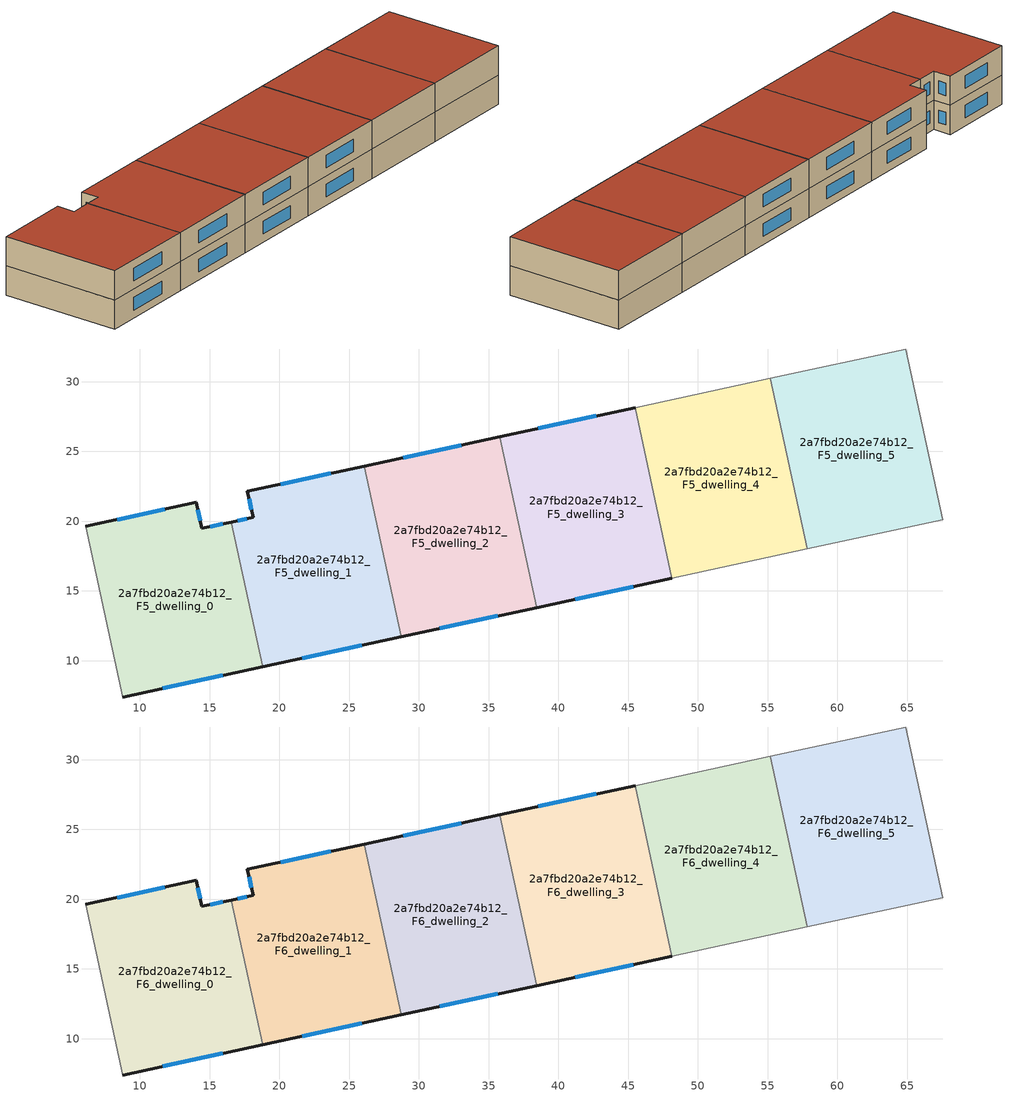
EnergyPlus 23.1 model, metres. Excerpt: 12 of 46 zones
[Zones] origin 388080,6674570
2a7fbd20a2e74b12_F5_dwelling_0
 floor to 2a7fbd20a2e74b12_F4_dwelling_0 (EU_floor_Construction): 16.55,19.94 18.8,9.57 8.78,7.4 6.13,19.63 14.04,21.34 14.44,19.48 z15
 wall outside (EU_wall_Construction): 16.55,19.94 14.44,19.48 14.04,21.34 6.13,19.63 / 8.78,7.4 18.8,9.57 z15:18
 wall to 2a7fbd20a2e74b12_F5_dwelling_1 (EU_wall_Construction): 18.8,9.57 16.55,19.94 z15:18
 wall adiabatic (EU_wall_Construction): 6.13,19.63 8.78,7.4 z15:18
 window (EU_Window_Construction): 14.33,20.01 14.15,20.81 / 15.95,19.81 15.04,19.61 / 11.64,8.02 15.93,8.95 / 11.78,20.85 8.39,20.12 z15.86:17.14
2a7fbd20a2e74b12_F5_dwelling_1
 floor to 2a7fbd20a2e74b12_F4_dwelling_1 (EU_floor_Construction): 26.09,23.95 28.74,11.71 18.8,9.57 16.55,19.94 18.12,20.28 17.71,22.14 z15
 wall outside (EU_wall_Construction): 18.8,9.57 28.74,11.71 / 26.09,23.95 17.71,22.14 18.12,20.28 16.55,19.94 z15:18
 wall to 2a7fbd20a2e74b12_F5_dwelling_2 (EU_wall_Construction): 28.74,11.71 26.09,23.95 z15:18
 window (EU_Window_Construction): 21.64,10.18 25.9,11.1 / 17.67,20.18 17,20.04 / 17.83,21.61 18,20.81 / 23.7,23.43 20.11,22.65 z15.86:17.14
2a7fbd20a2e74b12_F5_dwelling_2
 floor to 2a7fbd20a2e74b12_F4_dwelling_2 (EU_floor_Construction): 35.79,26.05 38.44,13.81 28.74,11.71 26.09,23.95 z15
 wall outside (EU_wall_Construction): 35.79,26.05 26.09,23.95 / 28.74,11.71 38.44,13.81 z15:18
 wall to 2a7fbd20a2e74b12_F5_dwelling_3 (EU_wall_Construction): 38.44,13.81 35.79,26.05 z15:18
 window (EU_Window_Construction): 33.02,25.45 28.86,24.55 / 31.51,12.31 35.67,13.21 z15.86:17.14
2a7fbd20a2e74b12_F5_dwelling_3
 floor to 2a7fbd20a2e74b12_F4_dwelling_3 (EU_floor_Construction): 45.49,28.15 48.14,15.91 38.44,13.81 35.79,26.05 z15
 wall outside (EU_wall_Construction): 45.49,28.15 35.79,26.05 / 38.44,13.81 48.14,15.91 z15:18
 wall to 2a7fbd20a2e74b12_F5_dwelling_4 (EU_wall_Construction): 48.14,15.91 45.49,28.15 z15:18
 window (EU_Window_Construction): 42.72,27.55 38.56,26.65 / 41.21,14.41 45.37,15.31 z15.86:17.14
2a7fbd20a2e74b12_F5_dwelling_4
 floor to 2a7fbd20a2e74b12_F4_dwelling_4 (EU_floor_Construction): 55.19,30.24 57.84,18.01 48.14,15.91 45.49,28.15 z15
 wall adiabatic (EU_wall_Construction): 55.19,30.24 45.49,28.15 / 48.14,15.91 57.84,18.01 z15:18
 wall to 2a7fbd20a2e74b12_F5_dwelling_5 (EU_wall_Construction): 57.84,18.01 55.19,30.24 z15:18
2a7fbd20a2e74b12_F5_dwelling_5
 floor to 2a7fbd20a2e74b12_F4_dwelling_5 (EU_floor_Construction): 64.9,32.34 67.54,20.11 57.84,18.01 55.19,30.24 z15
 wall adiabatic (EU_wall_Construction): 57.84,18.01 67.54,20.11 64.9,32.34 55.19,30.24 z15:18
2a7fbd20a2e74b12_F6_dwelling_0
 floor to 2a7fbd20a2e74b12_F5_dwelling_0 (EU_floor_Construction): 16.55,19.94 18.8,9.57 8.78,7.4 6.13,19.63 14.04,21.34 14.44,19.48 z18
 wall outside (EU_wall_Construction): 16.55,19.94 14.44,19.48 14.04,21.34 6.13,19.63 / 8.78,7.4 18.8,9.57 z18:21
 wall to 2a7fbd20a2e74b12_F6_dwelling_1 (EU_wall_Construction): 18.8,9.57 16.55,19.94 z18:21
 wall adiabatic (EU_wall_Construction): 6.13,19.63 8.78,7.4 z18:21
 window (EU_Window_Construction): 14.33,20.01 14.15,20.81 / 15.95,19.81 15.04,19.61 / 11.64,8.02 15.93,8.95 / 11.78,20.85 8.39,20.12 z18.86:20.14
 roof outside (EU_roof_Construction): 18.8,9.57 16.55,19.94 14.44,19.48 14.04,21.34 6.13,19.63 8.78,7.4 z21
2a7fbd20a2e74b12_F6_dwelling_1
 floor to 2a7fbd20a2e74b12_F5_dwelling_1 (EU_floor_Construction): 26.09,23.95 28.74,11.71 18.8,9.57 16.55,19.94 18.12,20.28 17.71,22.14 z18
 wall outside (EU_wall_Construction): 18.8,9.57 28.74,11.71 / 26.09,23.95 17.71,22.14 18.12,20.28 16.55,19.94 z18:21
 wall to 2a7fbd20a2e74b12_F6_dwelling_2 (EU_wall_Construction): 28.74,11.71 26.09,23.95 z18:21
 window (EU_Window_Construction): 21.64,10.18 25.9,11.1 / 17.67,20.18 17,20.04 / 17.83,21.61 18,20.81 / 23.7,23.43 20.11,22.65 z18.86:20.14
 roof outside (EU_roof_Construction): 28.74,11.71 26.09,23.95 17.71,22.14 18.12,20.28 16.55,19.94 18.8,9.57 z21
2a7fbd20a2e74b12_F6_dwelling_2
 floor to 2a7fbd20a2e74b12_F5_dwelling_2 (EU_floor_Construction): 35.79,26.05 38.44,13.81 28.74,11.71 26.09,23.95 z18
 wall outside (EU_wall_Construction): 35.79,26.05 26.09,23.95 / 28.74,11.71 38.44,13.81 z18:21
 wall to 2a7fbd20a2e74b12_F6_dwelling_3 (EU_wall_Construction): 38.44,13.81 35.79,26.05 z18:21
 window (EU_Window_Construction): 33.02,25.45 28.86,24.55 / 31.51,12.31 35.67,13.21 z18.86:20.14
 roof outside (EU_roof_Construction): 38.44,13.81 35.79,26.05 26.09,23.95 28.74,11.71 z21
2a7fbd20a2e74b12_F6_dwelling_3
 floor to 2a7fbd20a2e74b12_F5_dwelling_3 (EU_floor_Construction): 45.49,28.15 48.14,15.91 38.44,13.81 35.79,26.05 z18
 wall outside (EU_wall_Construction): 45.49,28.15 35.79,26.05 / 38.44,13.81 48.14,15.91 z18:21
 wall to 2a7fbd20a2e74b12_F6_dwelling_4 (EU_wall_Construction): 48.14,15.91 45.49,28.15 z18:21
 window (EU_Window_Construction): 42.72,27.55 38.56,26.65 / 41.21,14.41 45.37,15.31 z18.86:20.14
 roof outside (EU_roof_Construction): 48.14,15.91 45.49,28.15 35.79,26.05 38.44,13.81 z21
2a7fbd20a2e74b12_F6_dwelling_4
 floor to 2a7fbd20a2e74b12_F5_dwelling_4 (EU_floor_Construction): 55.19,30.24 57.84,18.01 48.14,15.91 45.49,28.15 z18
 wall adiabatic (EU_wall_Construction): 55.19,30.24 45.49,28.15 / 48.14,15.91 57.84,18.01 z18:21
 wall to 2a7fbd20a2e74b12_F6_dwelling_5 (EU_wall_Construction): 57.84,18.01 55.19,30.24 z18:21
 roof outside (EU_roof_Construction): 57.84,18.01 55.19,30.24 45.49,28.15 48.14,15.91 z21
2a7fbd20a2e74b12_F6_dwelling_5
 floor to 2a7fbd20a2e74b12_F5_dwelling_5 (EU_floor_Construction): 64.9,32.34 67.54,20.11 57.84,18.01 55.19,30.24 z18
 wall adiabatic (EU_wall_Construction): 57.84,18.01 67.54,20.11 64.9,32.34 55.19,30.24 z18:21
 roof outside (EU_roof_Construction): 67.54,20.11 64.9,32.34 55.19,30.24 57.84,18.01 z21
[Building]
EU S2 Campaign: North Axis=0; Terrain=City; Solar Distribution=FullExterior
[Site:Location]
Helsinki-Vantaa.AP: Latitude=60.317; Longitude=24.963; Time Zone=2; Elevation=54.6
[SizingPeriod:WeatherFileDays]
AnnualSizingPeriod: Begin Month=1; Begin Day of Month=1; End Month=12; End Day of Month=31; Day of Week for Start Day=Monday; Use Weather File Daylight Saving Period=No; Use Weather File Rain and Snow Indicators=No
[MATERIAL]
EU_InternalMass_Material: Roughness=MediumRough; Thickness=0.1; Conductivity=1; Density=1800; Specific Heat=900; Thermal Absorptance=0.9; Solar Absorptance=0.7; Visible Absorptance=0.7
[MATERIAL:NOMASS] Roughness=MediumRough; Thermal Absorptance=0.9; Solar Absorptance=0.7; Visible Absorptance=0.7
Name | Thermal Resistance
EU_wall_NoMass | 5.91765
EU_roof_NoMass | 11.1778
EU_floor_NoMass | 6.2875
[WINDOWMATERIAL:SIMPLEGLAZINGSYSTEM]
EU_Window_SimpleGlazing: UFactor=0.994035; Solar Heat Gain Coefficient=0.7; Visible Transmittance=0.7
[CONSTRUCTION]
EU_wall_Construction: EU_wall_NoMass
EU_roof_Construction: EU_roof_NoMass
EU_floor_Construction: EU_floor_NoMass
EU_Window_Construction: EU_Window_SimpleGlazing
EU_InternalMass_Construction: EU_InternalMass_Material
[ZONE] Type=1; Multiplier=1; Ceiling Height=autocalculate; Floor Area=autocalculate; Part of Total Floor Area=Yes
Name | Volume
2a7fbd20a2e74b12_F5_dwelling_0; 2a7fbd20a2e74b12_F6_dwelling_0 | 372.694
2a7fbd20a2e74b12_F5_dwelling_1; 2a7fbd20a2e74b12_F6_dwelling_1 | 372.716
2a7fbd20a2e74b12_F5_dwelling_2; 2a7fbd20a2e74b12_F6_dwelling_2 | 372.7
2a7fbd20a2e74b12_F5_dwelling_3; 2a7fbd20a2e74b12_F6_dwelling_3 | 372.746
2a7fbd20a2e74b12_F5_dwelling_4; 2a7fbd20a2e74b12_F6_dwelling_4 | 372.701
2a7fbd20a2e74b12_F5_dwelling_5; 2a7fbd20a2e74b12_F6_dwelling_5 | 372.699
[INTERNALMASS] Construction=EU_InternalMass_Construction
Name | Zone or ZoneList | Surface Area
2a7fbd20a2e74b12_F5_dwelling_0_EU_InternalMass | 2a7fbd20a2e74b12_F5_dwelling_0 | 124.231
2a7fbd20a2e74b12_F5_dwelling_1_EU_InternalMass | 2a7fbd20a2e74b12_F5_dwelling_1 | 124.239
2a7fbd20a2e74b12_F5_dwelling_2_EU_InternalMass | 2a7fbd20a2e74b12_F5_dwelling_2 | 124.233
2a7fbd20a2e74b12_F5_dwelling_3_EU_InternalMass | 2a7fbd20a2e74b12_F5_dwelling_3 | 124.248
2a7fbd20a2e74b12_F5_dwelling_4_EU_InternalMass | 2a7fbd20a2e74b12_F5_dwelling_4 | 124.233
2a7fbd20a2e74b12_F5_dwelling_5_EU_InternalMass | 2a7fbd20a2e74b12_F5_dwelling_5 | 124.233
2a7fbd20a2e74b12_F6_dwelling_0_EU_InternalMass | 2a7fbd20a2e74b12_F6_dwelling_0 | 124.231
2a7fbd20a2e74b12_F6_dwelling_1_EU_InternalMass | 2a7fbd20a2e74b12_F6_dwelling_1 | 124.239
2a7fbd20a2e74b12_F6_dwelling_2_EU_InternalMass | 2a7fbd20a2e74b12_F6_dwelling_2 | 124.233
2a7fbd20a2e74b12_F6_dwelling_3_EU_InternalMass | 2a7fbd20a2e74b12_F6_dwelling_3 | 124.248
2a7fbd20a2e74b12_F6_dwelling_4_EU_InternalMass | 2a7fbd20a2e74b12_F6_dwelling_4 | 124.233
2a7fbd20a2e74b12_F6_dwelling_5_EU_InternalMass | 2a7fbd20a2e74b12_F6_dwelling_5 | 124.233
[OTHEREQUIPMENT] Fuel Type=Electricity; Design Level Calculation Method=Watts/Area; Power per Zone Floor Area=1; Fraction Latent=0; Fraction Radiant=0; Fraction Lost=0; Carbon Dioxide Generation Rate=0; EndUse Subcategory=EU_Step8_InternalGains
Name | Zone or ZoneList or Space or SpaceList | Schedule
EU_Step8_InternalGain_2a7fbd20a2e74b12_F5_dwelling_0_f000 | 2a7fbd20a2e74b12_F5_dwelling_0 | EU_Step8_GainSchedule_2a7fbd20a2e74b12_F5_dwelling_0_f000
EU_Step8_InternalGain_2a7fbd20a2e74b12_F5_dwelling_1_f000 | 2a7fbd20a2e74b12_F5_dwelling_1 | EU_Step8_GainSchedule_2a7fbd20a2e74b12_F5_dwelling_1_f000
EU_Step8_InternalGain_2a7fbd20a2e74b12_F5_dwelling_2_f000 | 2a7fbd20a2e74b12_F5_dwelling_2 | EU_Step8_GainSchedule_2a7fbd20a2e74b12_F5_dwelling_2_f000
EU_Step8_InternalGain_2a7fbd20a2e74b12_F5_dwelling_3_f000 | 2a7fbd20a2e74b12_F5_dwelling_3 | EU_Step8_GainSchedule_2a7fbd20a2e74b12_F5_dwelling_3_f000
EU_Step8_InternalGain_2a7fbd20a2e74b12_F5_dwelling_4_f000 | 2a7fbd20a2e74b12_F5_dwelling_4 | EU_Step8_GainSchedule_2a7fbd20a2e74b12_F5_dwelling_4_f000
EU_Step8_InternalGain_2a7fbd20a2e74b12_F5_dwelling_5_f000 | 2a7fbd20a2e74b12_F5_dwelling_5 | EU_Step8_GainSchedule_2a7fbd20a2e74b12_F5_dwelling_5_f000
EU_Step8_InternalGain_2a7fbd20a2e74b12_F6_dwelling_0_f000 | 2a7fbd20a2e74b12_F6_dwelling_0 | EU_Step8_GainSchedule_2a7fbd20a2e74b12_F6_dwelling_0_f000
EU_Step8_InternalGain_2a7fbd20a2e74b12_F6_dwelling_1_f000 | 2a7fbd20a2e74b12_F6_dwelling_1 | EU_Step8_GainSchedule_2a7fbd20a2e74b12_F6_dwelling_1_f000
EU_Step8_InternalGain_2a7fbd20a2e74b12_F6_dwelling_2_f000 | 2a7fbd20a2e74b12_F6_dwelling_2 | EU_Step8_GainSchedule_2a7fbd20a2e74b12_F6_dwelling_2_f000
EU_Step8_InternalGain_2a7fbd20a2e74b12_F6_dwelling_3_f000 | 2a7fbd20a2e74b12_F6_dwelling_3 | EU_Step8_GainSchedule_2a7fbd20a2e74b12_F6_dwelling_3_f000
EU_Step8_InternalGain_2a7fbd20a2e74b12_F6_dwelling_4_f000 | 2a7fbd20a2e74b12_F6_dwelling_4 | EU_Step8_GainSchedule_2a7fbd20a2e74b12_F6_dwelling_4_f000
EU_Step8_InternalGain_2a7fbd20a2e74b12_F6_dwelling_5_f000 | 2a7fbd20a2e74b12_F6_dwelling_5 | EU_Step8_GainSchedule_2a7fbd20a2e74b12_F6_dwelling_5_f000
[ZONEVENTILATION:DESIGNFLOWRATE] Schedule=EU_AlwaysOn; Design Flow Rate Calculation Method=AirChanges/Hour; Air Changes per Hour=0.596421; Ventilation Type=Natural; Fan Pressure Rise=0; Fan Total Efficiency=1; Constant Term Coefficient=1; Temperature Term Coefficient=0; Velocity Term Coefficient=0; Velocity Squared Term Coefficient=0; Minimum Indoor Temperature=-100; Maximum Indoor Temperature=100; Delta Temperature=-100; Minimum Outdoor Temperature=-100; Maximum Outdoor Temperature=100; Maximum Wind Speed=40
Name | Zone or ZoneList or Space or SpaceList
EU_ConstantAir_2a7fbd20a2e74b12_F5_dwelling_0 | 2a7fbd20a2e74b12_F5_dwelling_0
EU_ConstantAir_2a7fbd20a2e74b12_F5_dwelling_1 | 2a7fbd20a2e74b12_F5_dwelling_1
EU_ConstantAir_2a7fbd20a2e74b12_F5_dwelling_2 | 2a7fbd20a2e74b12_F5_dwelling_2
EU_ConstantAir_2a7fbd20a2e74b12_F5_dwelling_3 | 2a7fbd20a2e74b12_F5_dwelling_3
EU_ConstantAir_2a7fbd20a2e74b12_F5_dwelling_4 | 2a7fbd20a2e74b12_F5_dwelling_4
EU_ConstantAir_2a7fbd20a2e74b12_F5_dwelling_5 | 2a7fbd20a2e74b12_F5_dwelling_5
EU_ConstantAir_2a7fbd20a2e74b12_F6_dwelling_0 | 2a7fbd20a2e74b12_F6_dwelling_0
EU_ConstantAir_2a7fbd20a2e74b12_F6_dwelling_1 | 2a7fbd20a2e74b12_F6_dwelling_1
EU_ConstantAir_2a7fbd20a2e74b12_F6_dwelling_2 | 2a7fbd20a2e74b12_F6_dwelling_2
EU_ConstantAir_2a7fbd20a2e74b12_F6_dwelling_3 | 2a7fbd20a2e74b12_F6_dwelling_3
EU_ConstantAir_2a7fbd20a2e74b12_F6_dwelling_4 | 2a7fbd20a2e74b12_F6_dwelling_4
EU_ConstantAir_2a7fbd20a2e74b12_F6_dwelling_5 | 2a7fbd20a2e74b12_F6_dwelling_5
[HVACTEMPLATE:THERMOSTAT] Constant Heating Setpoint=20; Constant Cooling Setpoint=50
EU_HeatOnly_2a7fbd20a2e74b12_F0_dwelling_0; EU_HeatOnly_2a7fbd20a2e74b12_F0_dwelling_1; EU_HeatOnly_2a7fbd20a2e74b12_F0_dwelling_2; EU_HeatOnly_2a7fbd20a2e74b12_F0_dwelling_3; EU_HeatOnly_2a7fbd20a2e74b12_F0_dwelling_4; EU_HeatOnly_2a7fbd20a2e74b12_F0_dwelling_5; EU_HeatOnly_2a7fbd20a2e74b12_F0_dwelling_6; EU_HeatOnly_2a7fbd20a2e74b12_F1_dwelling_0; EU_HeatOnly_2a7fbd20a2e74b12_F1_dwelling_1; EU_HeatOnly_2a7fbd20a2e74b12_F1_dwelling_2; EU_HeatOnly_2a7fbd20a2e74b12_F1_dwelling_3; EU_HeatOnly_2a7fbd20a2e74b12_F1_dwelling_4; EU_HeatOnly_2a7fbd20a2e74b12_F1_dwelling_5; EU_HeatOnly_2a7fbd20a2e74b12_F1_dwelling_6; EU_HeatOnly_2a7fbd20a2e74b12_F2_dwelling_0; EU_HeatOnly_2a7fbd20a2e74b12_F2_dwelling_1; EU_HeatOnly_2a7fbd20a2e74b12_F2_dwelling_2; EU_HeatOnly_2a7fbd20a2e74b12_F2_dwelling_3; EU_HeatOnly_2a7fbd20a2e74b12_F2_dwelling_4; EU_HeatOnly_2a7fbd20a2e74b12_F2_dwelling_5; EU_HeatOnly_2a7fbd20a2e74b12_F2_dwelling_6; EU_HeatOnly_2a7fbd20a2e74b12_F3_dwelling_0; EU_HeatOnly_2a7fbd20a2e74b12_F3_dwelling_1; EU_HeatOnly_2a7fbd20a2e74b12_F3_dwelling_2; EU_HeatOnly_2a7fbd20a2e74b12_F3_dwelling_3; EU_HeatOnly_2a7fbd20a2e74b12_F3_dwelling_4; EU_HeatOnly_2a7fbd20a2e74b12_F3_dwelling_5; EU_HeatOnly_2a7fbd20a2e74b12_F3_dwelling_6; EU_HeatOnly_2a7fbd20a2e74b12_F4_dwelling_0; EU_HeatOnly_2a7fbd20a2e74b12_F4_dwelling_1; EU_HeatOnly_2a7fbd20a2e74b12_F4_dwelling_2; EU_HeatOnly_2a7fbd20a2e74b12_F4_dwelling_3; EU_HeatOnly_2a7fbd20a2e74b12_F4_dwelling_4; EU_HeatOnly_2a7fbd20a2e74b12_F4_dwelling_5; EU_HeatOnly_2a7fbd20a2e74b12_F5_dwelling_0; EU_HeatOnly_2a7fbd20a2e74b12_F5_dwelling_1; EU_HeatOnly_2a7fbd20a2e74b12_F5_dwelling_2; EU_HeatOnly_2a7fbd20a2e74b12_F5_dwelling_3; EU_HeatOnly_2a7fbd20a2e74b12_F5_dwelling_4; EU_HeatOnly_2a7fbd20a2e74b12_F5_dwelling_5; EU_HeatOnly_2a7fbd20a2e74b12_F6_dwelling_0; EU_HeatOnly_2a7fbd20a2e74b12_F6_dwelling_1; EU_HeatOnly_2a7fbd20a2e74b12_F6_dwelling_2; EU_HeatOnly_2a7fbd20a2e74b12_F6_dwelling_3; EU_HeatOnly_2a7fbd20a2e74b12_F6_dwelling_4; EU_HeatOnly_2a7fbd20a2e74b12_F6_dwelling_5
[HVACTEMPLATE:ZONE:IDEALLOADSAIRSYSTEM] System Availability Schedule=EU_AlwaysOn; Maximum Heating Supply Air Temperature=50; Minimum Cooling Supply Air Temperature=13; Maximum Heating Supply Air Humidity Ratio=0.0156; Minimum Cooling Supply Air Humidity Ratio=0.0077; Heating Limit=NoLimit; Cooling Limit=NoLimit; Heating Availability Schedule=EU_AlwaysOn; Cooling Availability Schedule=EU_CoolingOff; Dehumidification Control Type=ConstantSensibleHeatRatio; Cooling Sensible Heat Ratio=0.7; Dehumidification Setpoint=60; Humidification Control Type=None; Humidification Setpoint=30; Outdoor Air Method=None; Outdoor Air Flow Rate per Person=0.00944; Outdoor Air Flow Rate per Zone Floor Area=0; Outdoor Air Flow Rate per Zone=0; Demand Controlled Ventilation Type=None; Outdoor Air Economizer Type=NoEconomizer; Heat Recovery Type=None; Sensible Heat Recovery Effectiveness=0.7; Latent Heat Recovery Effectiveness=0.65
Name | Template Thermostat
2a7fbd20a2e74b12_F5_dwelling_0 | EU_HeatOnly_2a7fbd20a2e74b12_F5_dwelling_0
2a7fbd20a2e74b12_F5_dwelling_1 | EU_HeatOnly_2a7fbd20a2e74b12_F5_dwelling_1
2a7fbd20a2e74b12_F5_dwelling_2 | EU_HeatOnly_2a7fbd20a2e74b12_F5_dwelling_2
2a7fbd20a2e74b12_F5_dwelling_3 | EU_HeatOnly_2a7fbd20a2e74b12_F5_dwelling_3
2a7fbd20a2e74b12_F5_dwelling_4 | EU_HeatOnly_2a7fbd20a2e74b12_F5_dwelling_4
2a7fbd20a2e74b12_F5_dwelling_5 | EU_HeatOnly_2a7fbd20a2e74b12_F5_dwelling_5
2a7fbd20a2e74b12_F6_dwelling_0 | EU_HeatOnly_2a7fbd20a2e74b12_F6_dwelling_0
2a7fbd20a2e74b12_F6_dwelling_1 | EU_HeatOnly_2a7fbd20a2e74b12_F6_dwelling_1
2a7fbd20a2e74b12_F6_dwelling_2 | EU_HeatOnly_2a7fbd20a2e74b12_F6_dwelling_2
2a7fbd20a2e74b12_F6_dwelling_3 | EU_HeatOnly_2a7fbd20a2e74b12_F6_dwelling_3
2a7fbd20a2e74b12_F6_dwelling_4 | EU_HeatOnly_2a7fbd20a2e74b12_F6_dwelling_4
2a7fbd20a2e74b12_F6_dwelling_5 | EU_HeatOnly_2a7fbd20a2e74b12_F6_dwelling_5
[SIZING:ZONE] Zone Cooling Design Supply Air Temperature Input Method=SupplyAirTemperature; Zone Cooling Design Supply Air Temperature=13; Zone Heating Design Supply Air Temperature Input Method=SupplyAirTemperature; Zone Heating Design Supply Air Temperature=50; Zone Cooling Design Supply Air Humidity Ratio=0.008; Zone Heating Design Supply Air Humidity Ratio=0.008; Cooling Design Air Flow Method=DesignDay; Cooling Design Air Flow Rate=0; Cooling Minimum Air Flow per Zone Floor Area=0.000762; Cooling Minimum Air Flow=0; Cooling Minimum Air Flow Fraction=0.2; Heating Design Air Flow Method=DesignDay; Heating Design Air Flow Rate=0; Heating Maximum Air Flow per Zone Floor Area=0.002032; Heating Maximum Air Flow=0.141576; Heating Maximum Air Flow Fraction=0.3; Account for Dedicated Outdoor Air System=No; Dedicated Outdoor Air System Control Strategy=NeutralSupplyAir; Dedicated Outdoor Air Low Setpoint Temperature for Design=autosize; Dedicated Outdoor Air High Setpoint Temperature for Design=autosize; Zone Load Sizing Method=Sensible Load Only No Latent Load; Zone Latent Cooling Design Supply Air Humidity Ratio Input Method=HumidityRatioDifference; Zone Cooling Design Supply Air Humidity Ratio Difference=0.005; Zone Latent Heating Design Supply Air Humidity Ratio Input Method=HumidityRatioDifference; Zone Humidification Design Supply Air Humidity Ratio Difference=0.005
2a7fbd20a2e74b12_F5_dwelling_0; 2a7fbd20a2e74b12_F5_dwelling_1; 2a7fbd20a2e74b12_F5_dwelling_2; 2a7fbd20a2e74b12_F5_dwelling_3; 2a7fbd20a2e74b12_F5_dwelling_4; 2a7fbd20a2e74b12_F5_dwelling_5; 2a7fbd20a2e74b12_F6_dwelling_0; 2a7fbd20a2e74b12_F6_dwelling_1; 2a7fbd20a2e74b12_F6_dwelling_2; 2a7fbd20a2e74b12_F6_dwelling_3; 2a7fbd20a2e74b12_F6_dwelling_4; 2a7fbd20a2e74b12_F6_dwelling_5
[SCHEDULE:CONSTANT]
Name | Hourly Value
EU_AlwaysOn | 1
EU_CoolingOff | 0
[SCHEDULE:FILE] Column Number=1; Rows to Skip at Top=0; Number of Hours of Data=8760; Column Separator=Comma; Interpolate to Timestep=No; Minutes per Item=60; Adjust Schedule for Daylight Savings=Yes
Name | File
EU_Step8_GainSchedule_2a7fbd20a2e74b12_F5_dwelling_0_f000 | ../../schedules/2a7fbd20a2e74b12/2a7fbd20a2e74b12_F5_dwelling_0_f000_gain.csv
EU_Step8_GainSchedule_2a7fbd20a2e74b12_F5_dwelling_1_f000 | ../../schedules/2a7fbd20a2e74b12/2a7fbd20a2e74b12_F5_dwelling_1_f000_gain.csv
EU_Step8_GainSchedule_2a7fbd20a2e74b12_F5_dwelling_2_f000 | ../../schedules/2a7fbd20a2e74b12/2a7fbd20a2e74b12_F5_dwelling_2_f000_gain.csv
EU_Step8_GainSchedule_2a7fbd20a2e74b12_F5_dwelling_3_f000 | ../../schedules/2a7fbd20a2e74b12/2a7fbd20a2e74b12_F5_dwelling_3_f000_gain.csv
EU_Step8_GainSchedule_2a7fbd20a2e74b12_F5_dwelling_4_f000 | ../../schedules/2a7fbd20a2e74b12/2a7fbd20a2e74b12_F5_dwelling_4_f000_gain.csv
EU_Step8_GainSchedule_2a7fbd20a2e74b12_F5_dwelling_5_f000 | ../../schedules/2a7fbd20a2e74b12/2a7fbd20a2e74b12_F5_dwelling_5_f000_gain.csv
EU_Step8_GainSchedule_2a7fbd20a2e74b12_F6_dwelling_0_f000 | ../../schedules/2a7fbd20a2e74b12/2a7fbd20a2e74b12_F6_dwelling_0_f000_gain.csv
EU_Step8_GainSchedule_2a7fbd20a2e74b12_F6_dwelling_1_f000 | ../../schedules/2a7fbd20a2e74b12/2a7fbd20a2e74b12_F6_dwelling_1_f000_gain.csv
EU_Step8_GainSchedule_2a7fbd20a2e74b12_F6_dwelling_2_f000 | ../../schedules/2a7fbd20a2e74b12/2a7fbd20a2e74b12_F6_dwelling_2_f000_gain.csv
EU_Step8_GainSchedule_2a7fbd20a2e74b12_F6_dwelling_3_f000 | ../../schedules/2a7fbd20a2e74b12/2a7fbd20a2e74b12_F6_dwelling_3_f000_gain.csv
EU_Step8_GainSchedule_2a7fbd20a2e74b12_F6_dwelling_4_f000 | ../../schedules/2a7fbd20a2e74b12/2a7fbd20a2e74b12_F6_dwelling_4_f000_gain.csv
EU_Step8_GainSchedule_2a7fbd20a2e74b12_F6_dwelling_5_f000 | ../../schedules/2a7fbd20a2e74b12/2a7fbd20a2e74b12_F6_dwelling_5_f000_gain.csv
